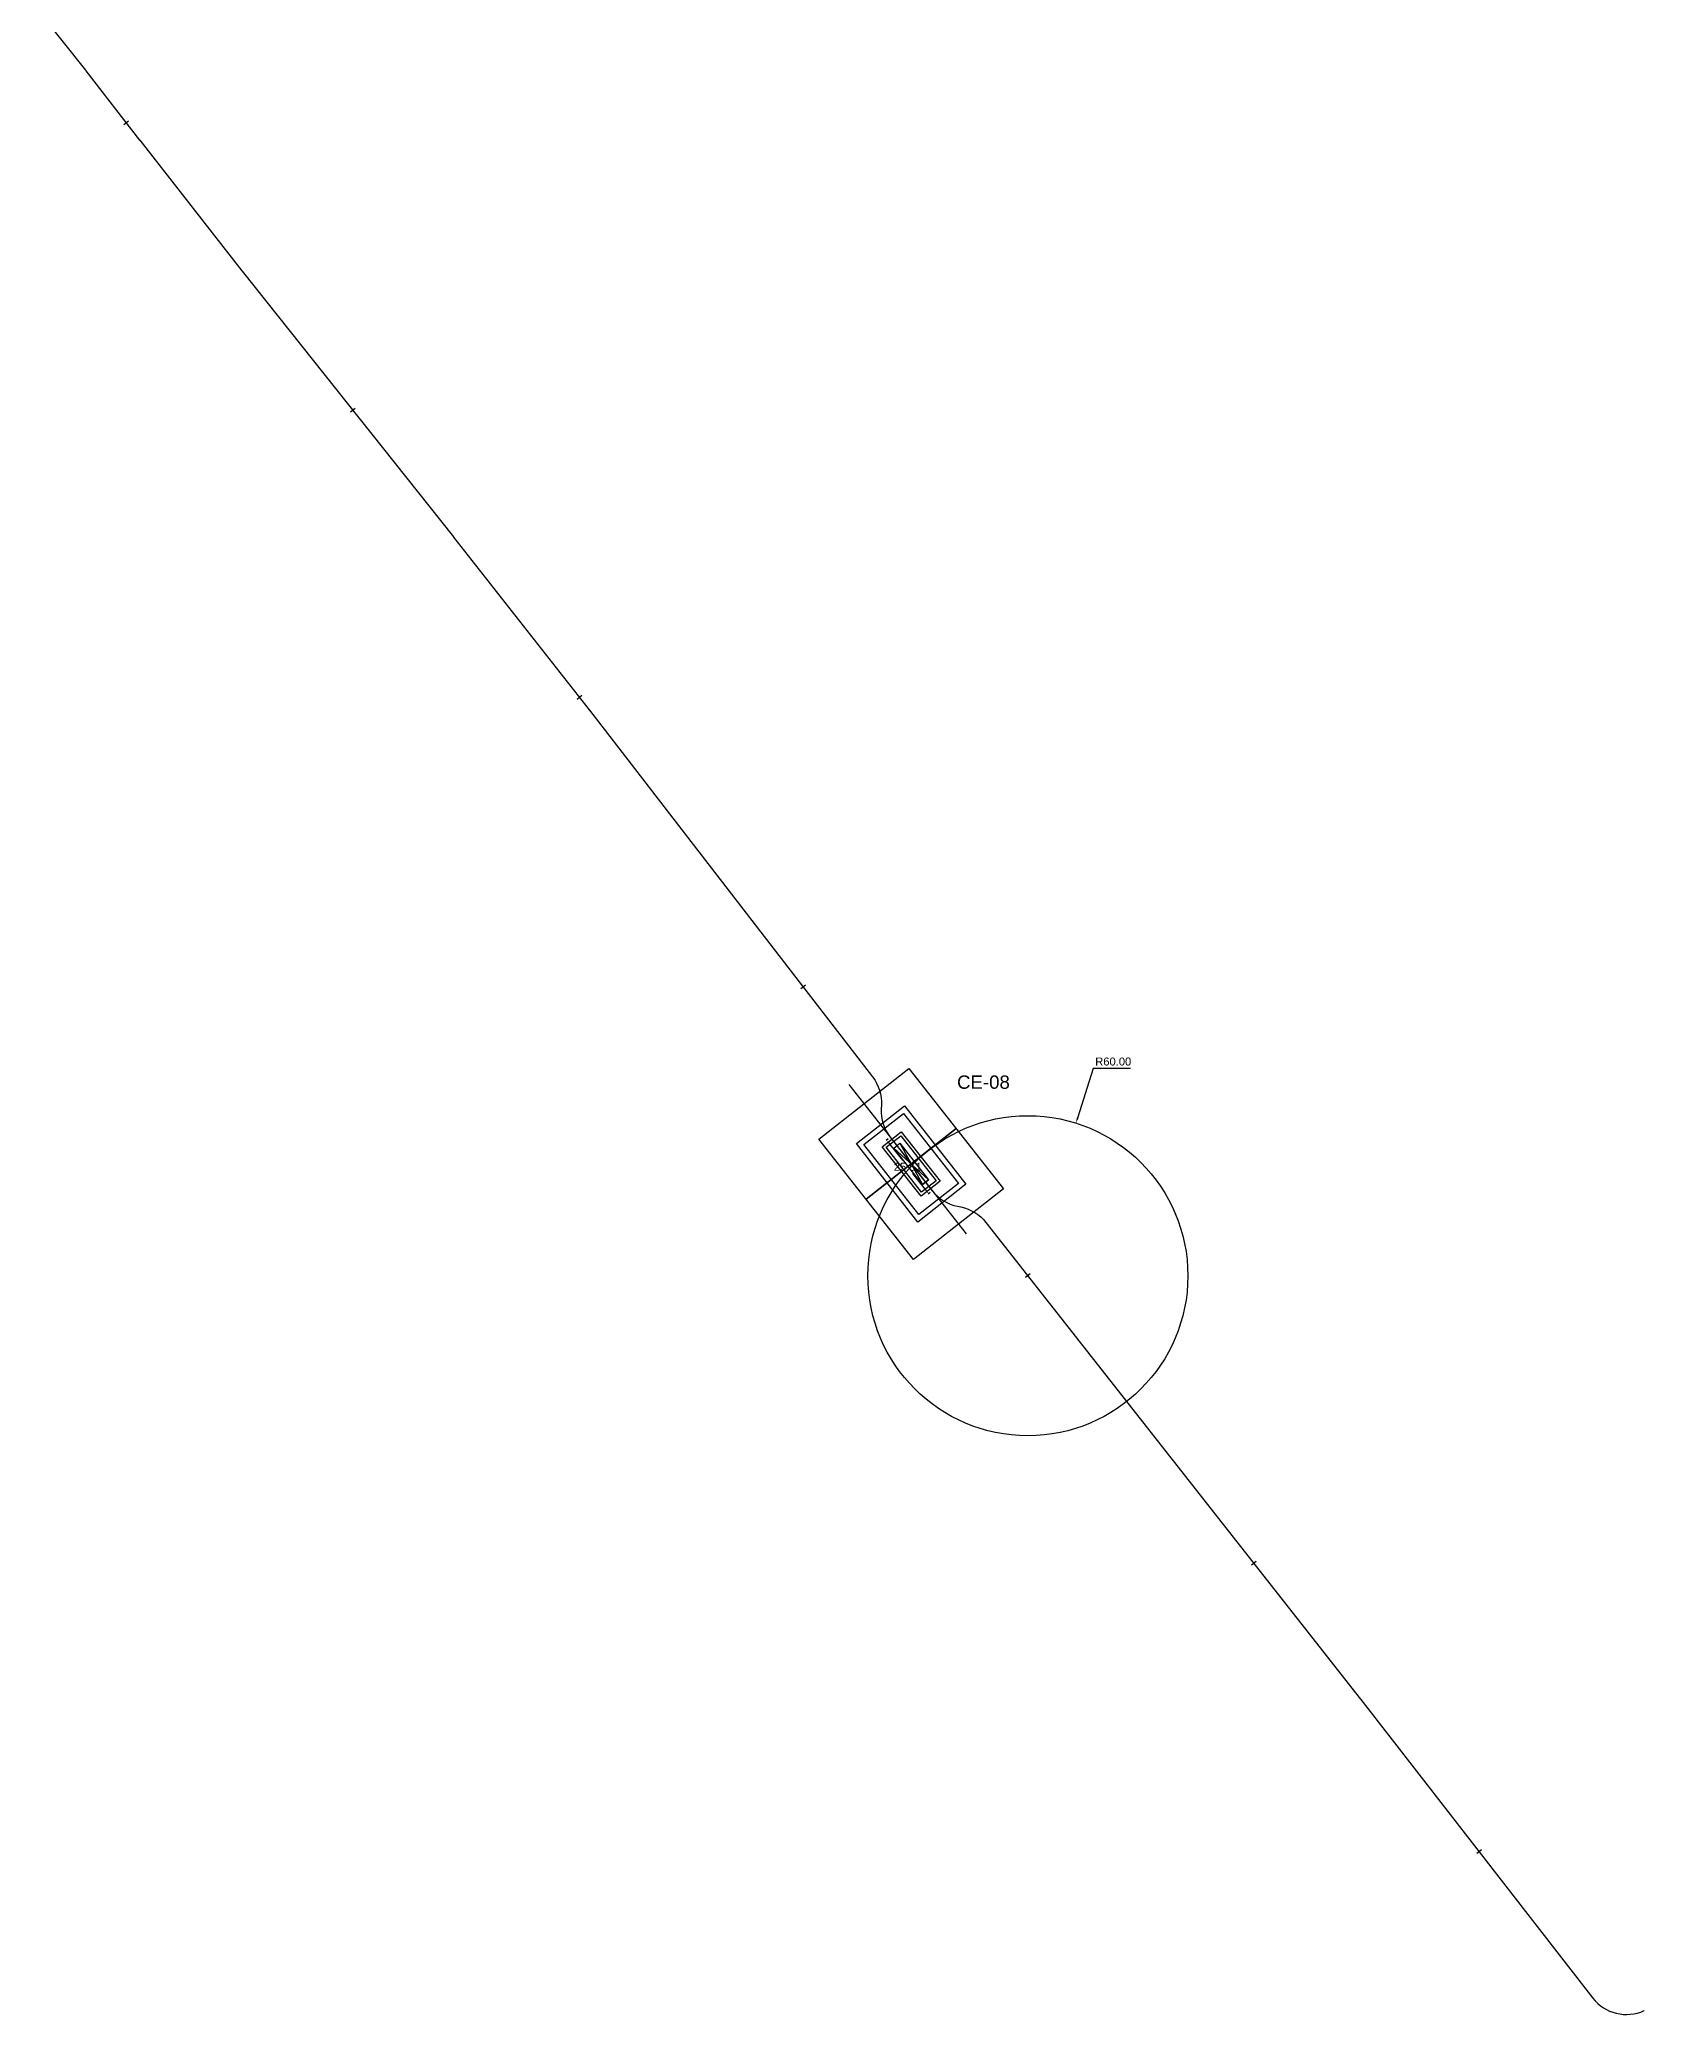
# Model space of a CAD drawing. Header units: metres. Extents: x 454908 to 510509, y 4717009 to 4730077.
# Drawn here: x 483812 to 484413, y 4722545 to 4723286 of the extents above; entities that cross this region are included whole.
import ezdxf

# ---------------------------------------------------------------- set-up
doc = ezdxf.new("R2010")
doc.units = ezdxf.units.M
doc.header["$LTSCALE"] = 0.01
doc.header["$MEASUREMENT"] = 0
doc.header["$PDMODE"] = 35
doc.header["$PDSIZE"] = -1.5
doc.layers.get('0').update_dxf_attribs({"lineweight": 0})
for name, color, linetype in [('....pat directa', 5, 'Continuous'), ('10TRZ_LINEA_PK', 4, 'Continuous'), ('CE', 7, 'Continuous')]:
    doc.layers.add(name, color=color, linetype=linetype)
doc.layers.add('LEAR TRAMOS SUBTERRANEOS 2c', color=7, linetype='Continuous', lineweight=0)
doc.styles.get("Standard").update_dxf_attribs({"font": 'arial.ttf'})
doc.dimstyles.new('SOLARIA', dxfattribs={"dimtxt": 3, "dimasz": 2, "dimexe": 0.25, "dimexo": 1, "dimgap": 1, "dimtad": 1, "dimtih": 1, "dimtoh": 1, "dimzin": 0, "dimdsep": 46, "dimtxsty": 'Standard', "dimcen": 0, "dimclrt": 256, "dimadec": 4, "dimazin": 0, "dimtfac": 1, "dimtofl": 0, "dimtmove": 1, "dimatfit": 2, "dimfxl": 3, "dimfxlon": 1, "dimtfillclr": 256, "dimtolj": 1, "dimtzin": 0, "dimarcsym": 0})

# ---------------------------------------------------------------- blocks, each defined once
blk = doc.blocks.new('pkp')
at = {"layer": '10TRZ_LINEA_PK'}
blk.add_line((0, 1.125), (0, -1.125), dxfattribs=at)
blk = doc.blocks.new('lpkp')
at = {"layer": '10TRZ_LINEA_PK'}
blk.add_line((0, 1.125), (0, -1.125), dxfattribs=at)
blk = doc.blocks.new('A$Cf7c1e7a3')
at = {"color": 3}
for points in [[(17.85, 39.66), (43.2, 5.06)], [(17.85, 39.66), (43.2, 5.06)], [(43.2, 5.06), (17.85, 39.66)]]:
    blk.add_lwpolyline(points, dxfattribs=at)
at = {"layer": '10TRZ_LINEA_PK', "color": 5}
for points in [[(41, 56.62), (66.35, 22.02), (20.05, -11.9), (-5.3, 22.7)], [(38.84, 42.65), (52.37, 24.17), (22.2, 2.07), (8.67, 20.55)], [(37.35, 33), (42.73, 25.66), (23.69, 11.72), (18.32, 19.06)]]:
    blk.add_lwpolyline(points, close=True, dxfattribs=at)
at = {"layer": '10TRZ_LINEA_PK', "color": 41, "true_color": 0xf4ee51}
blk.add_lwpolyline([(0, 0), (57.46, 42.1)], dxfattribs=at)
at = {"layer": '10TRZ_LINEA_PK', "color": 1}
for points in [[(38.41, 39.85), (49.58, 24.6), (22.64, 4.87), (11.47, 20.11)], [(37.11, 31.46), (41.19, 25.9), (23.93, 13.25), (19.85, 18.82)], [(36.68, 28.67), (38.4, 26.33), (24.36, 16.05), (22.65, 18.39), (36.68, 28.67)]]:
    blk.add_lwpolyline(points, close=True, dxfattribs=at)
at = {"layer": '10TRZ_LINEA_PK', "color": 5}
blk.add_lwpolyline([(43.2, 5.06), (17.85, 39.66)], dxfattribs=at)
at = {"layer": '10TRZ_LINEA_PK', "color": 1}
blk.add_lwpolyline([(22.65, 18.39), (38.4, 26.33), (36.68, 28.67), (24.36, 16.05)], dxfattribs=at)
blk = doc.blocks.new('*D28')
at = {"layer": '....pat directa', "color": 0, "lineweight": -2, "transparency": 16777216}
for p, q in [((484207.38, 4722900.22), (484201.5, 4722881.58)), ((484221.36, 4722900.22), (484207.38, 4722900.22))]:
    blk.add_line(p, q, dxfattribs=at)
at = {"layer": '....pat directa', "color": 0, "transparency": 16777216}
blk.add_solid([(484201.18, 4722881.68), (484201.82, 4722881.48), (484200.9, 4722879.67)], dxfattribs=at)
at = {"layer": 'Defpoints', "color": 0, "transparency": 16777216}
for p in [(484200.9, 4722879.67), (484182.85, 4722822.45)]:
    blk.add_point(p, dxfattribs=at)
at = {"layer": '....pat directa', "transparency": 16777216, "insert": (484214.87, 4722902.75), "char_height": 3, "attachment_point": 5}
blk.add_mtext('\\A1;R60.00', dxfattribs=at)
blk = doc.blocks.new('*D21')
at = {"layer": '....pat directa', "color": 0, "lineweight": -2, "transparency": 16777216}
for p, q in [((484130.47, 4722873.73), (484129.71, 4722873.14)), ((484131.15, 4722871.72), (484135.8, 4722865.8)), ((484144.43, 4722854.81), (484139.78, 4722860.73)), ((484146.22, 4722853.67), (484145.47, 4722853.08))]:
    blk.add_line(p, q, dxfattribs=at)
at = {"layer": '....pat directa', "color": 0, "transparency": 16777216}
for points in [[(484131.41, 4722871.93), (484130.88, 4722871.52), (484129.91, 4722873.3)], [(484144.7, 4722855.02), (484144.17, 4722854.6), (484145.67, 4722853.24)]]:
    blk.add_solid(points, dxfattribs=at)
at = {"layer": 'Defpoints', "color": 0, "transparency": 16777216}
for p in [(484129.91, 4722873.3), (484131.25, 4722874.35), (484147.01, 4722854.29)]:
    blk.add_point(p, dxfattribs=at)
at = {"layer": '....pat directa', "transparency": 16777216, "insert": (484137.79, 4722863.27), "char_height": 3, "attachment_point": 5}
blk.add_mtext('\\A1;25.51', dxfattribs=at)

msp = doc.modelspace()

# ---------------------------------------------------------------- linework, layer by layer
at = {"layer": '....pat directa', "color": 7}
msp.add_lwpolyline([(483812.218, 4723296.086), (483829.471, 4723274.487, -0.0038549), (483829.623, 4723274.293), (483849.749, 4723248.286, 0.0014361), (483849.805, 4723248.213), (483888.149, 4723199.247, 0.0018371), (483888.222, 4723199.154), (483967.441, 4723099.505, -0.0016497), (483967.506, 4723099.422), (484018.34, 4723034.605, -0.0018398), (484018.412, 4723034.512), (484064.065, 4722975.41, -0.0000099), (484064.065, 4722975.41), (484124.609, 4722897.025, -0.1793341), (484127.924, 4722886.411), (484127.854, 4722885.068, 0.1814786), (484131.251, 4722874.349), (484147.011, 4722854.292, 0.1780598), (484156.414, 4722848.496), (484157.746, 4722848.226, -0.1780598), (484167.149, 4722842.43), (484307.641, 4722663.625, -0.0013161), (484307.693, 4722663.559), (484394.703, 4722551.613, 0.3473961), (484413.967, 4722546.871)], format="xyb", dxfattribs=at)
msp.add_lwpolyline([(483812.218, 4723296.086), (483829.471, 4723274.487, -0.0038549), (483829.623, 4723274.293), (483849.749, 4723248.286, 0.0014361), (483849.805, 4723248.213), (483888.149, 4723199.247, 0.0018371), (483888.222, 4723199.154), (483967.441, 4723099.505, -0.0016497), (483967.506, 4723099.422), (484018.34, 4723034.605, -0.0018398), (484018.412, 4723034.512), (484064.065, 4722975.41, -0.0000099), (484064.065, 4722975.41), (484124.609, 4722897.025, -0.1793341), (484127.924, 4722886.411), (484127.854, 4722885.068, 0.1814786), (484131.251, 4722874.349), (484147.011, 4722854.292, 0.1780598), (484156.414, 4722848.496), (484157.746, 4722848.226, -0.1780598), (484167.149, 4722842.43), (484307.641, 4722663.625, -0.0013161), (484307.693, 4722663.559), (484394.703, 4722551.613, 0.3473961), (484413.967, 4722546.871)], format="xyb", dxfattribs=at)
at = {"layer": '....pat directa', "color": 6}
for points in [[(484104.497, 4722873.682), (484138.229, 4722900.186), (484173.691, 4722855.054), (484139.959, 4722828.55)], [(484118.539, 4722871.997), (484136.544, 4722886.145), (484159.649, 4722856.739), (484141.644, 4722842.591)]]:
    msp.add_lwpolyline(points, close=True, dxfattribs=at)
for points in [[(484121.347, 4722871.66), (484136.207, 4722883.336), (484156.841, 4722857.076), (484141.981, 4722845.4), (484121.347, 4722871.66)], [(484149.669, 4722872.677), (484128.518, 4722856.059)]]:
    msp.add_lwpolyline(points, dxfattribs=at)
at = {"layer": '....pat directa', "color": 3}
msp.add_circle((484182.85, 4722822.447), 60, dxfattribs=at)
at = {"layer": 'LEAR TRAMOS SUBTERRANEOS 2c'}
msp.add_lwpolyline([(483812.218, 4723296.086), (483829.471, 4723274.487, -0.0038549), (483829.623, 4723274.293), (483849.749, 4723248.286, 0.0014361), (483849.805, 4723248.213), (483888.149, 4723199.247, 0.0018371), (483888.222, 4723199.154), (483967.441, 4723099.505, -0.0016497), (483967.506, 4723099.422), (484018.34, 4723034.605, -0.0018398), (484018.412, 4723034.512), (484064.065, 4722975.41, -0.0000099), (484064.065, 4722975.41), (484124.609, 4722897.025, -0.1793341), (484127.924, 4722886.411), (484127.854, 4722885.068, 0.1814786), (484131.251, 4722874.349), (484147.011, 4722854.292, 0.1780598), (484156.414, 4722848.496), (484157.746, 4722848.226, -0.1780598), (484167.149, 4722842.43), (484307.641, 4722663.625, -0.0013161), (484307.693, 4722663.559), (484394.703, 4722551.613, 0.3473961), (484413.967, 4722546.871)], format="xyb", dxfattribs=at)

# ---------------------------------------------------------------- block references
at = {"layer": '10TRZ_LINEA_PK'}
for name, p, rotation in [('lpkp', (483844.762, 4723254.731), 307.73371797768), ('lpkp', (483929.697, 4723146.983), 308.483873975676), ('lpkp', (484014.679, 4723039.272), 308.1057803031314), ('lpkp', (484098.584, 4722930.719), 307.6818599548666), ('pkp', (484182.85, 4722822.448), 308.1578526324147), ('lpkp', (484267.616, 4722714.566), 308.157852988318), ('lpkp', (484352.082, 4722606.449), 307.8562200703644)]:
    msp.add_blockref(name, p, dxfattribs=dict(at, rotation=rotation))
at = {"layer": '10TRZ_LINEA_PK', "color": 1, "rotation": 271.9331009118359}
msp.add_blockref('A$Cf7c1e7a3', (484115.718, 4722894.118), dxfattribs=at)

# ---------------------------------------------------------------- texts
at = {"layer": 'CE', "insert": (484156.301, 4722897.552), "char_height": 5, "attachment_point": 1}
msp.add_mtext_dynamic_manual_height_columns('CE-08', width=18.40819, gutter_width=204.745, heights=[0], dxfattribs=at)

# ---------------------------------------------------------------- dimensions: what is measured, and where the dimension line sits
at = {"layer": '....pat directa'}
dim = msp.add_radius_dim(center=(484182.85, 4722822.447), mpoint=(484200.898, 4722879.669), dimstyle='SOLARIA', dxfattribs=at)
dim.commit()
dim.dimension.update_dxf_attribs({"geometry": '*D28', "text_midpoint": (484207.379, 4722900.219), "dimtype": 164})
at = {"layer": '....pat directa', "color": 3}
dim = msp.add_aligned_dim(p1=(484147.011, 4722854.292), p2=(484131.251, 4722874.349), distance=1.706, dimstyle='SOLARIA', dxfattribs=at)
dim.commit()
dim.dimension.update_dxf_attribs({"geometry": '*D21', "text_midpoint": (484137.79, 4722863.267)})

doc.saveas('drawing.dxf')
